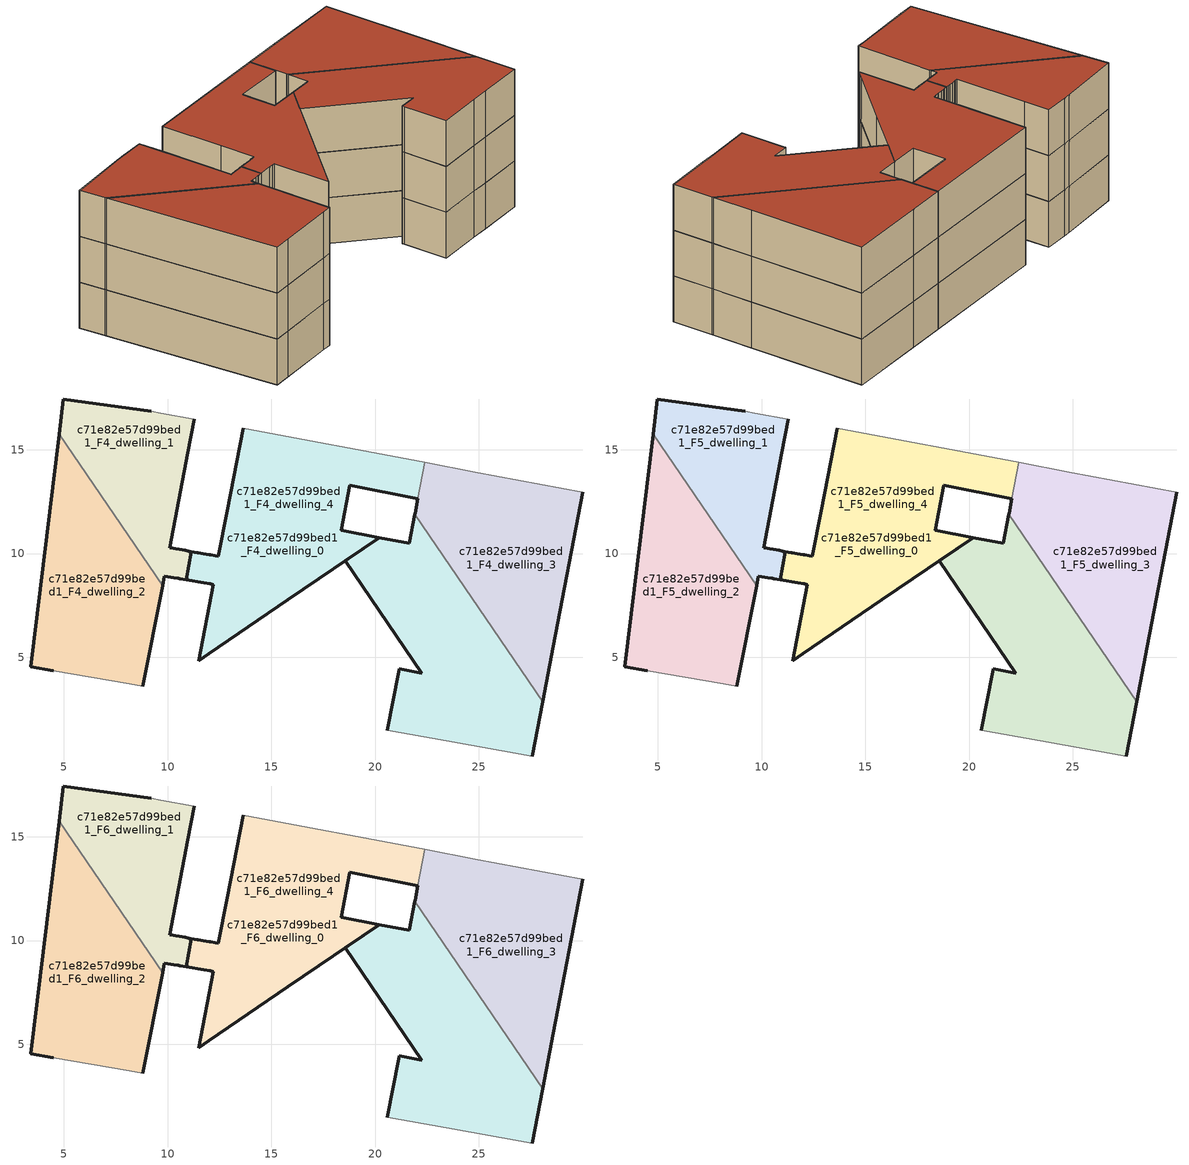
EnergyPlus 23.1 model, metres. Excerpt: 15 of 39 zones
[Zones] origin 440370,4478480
c71e82e57d99bed1_F4_dwelling_0
 floor outside (EU_floor_Construction): 21.91,11.88 28.07,2.86 27.56,0.25 24.62,0.77 23.42,0.99 20.58,1.48 21.13,4.29 21.13,4.3 21.16,4.45 22.26,4.24 18.57,9.65 20.2,10.77 21.65,10.48 z12; 20.2,10.77 18.57,9.65 18.57,9.66 z12
 floor to c71e82e57d99bed1_F3_dwelling_0 (EU_floor_Construction): 22.38,14.39 22.39,14.39 22.06,12.64 22.05,12.64 18.78,13.29 18.36,11.13 20.2,10.77 18.57,9.66 15.6,7.63 11.98,5.17 11.49,4.83 12.2,8.5 12.04,8.53 11.75,8.58 10.89,8.73 11.15,10.09 11.42,10.05 11.47,10.04 11.71,10 12.01,9.95 12.09,9.93 12.31,9.89 12.45,9.87 12.88,12.06 13.65,16.04 z12; 18.57,9.66 18.57,9.65 15.8,7.77 15.6,7.63 z12
 wall outside (EU_wall_Construction): 22.06,12.64 22.05,12.64 18.78,13.29 18.36,11.13 20.2,10.77 15.8,7.77 11.98,5.17 11.49,4.83 12.2,8.5 12.04,8.53 11.75,8.58 10.89,8.73 11.15,10.09 11.42,10.05 11.47,10.04 11.72,10 12.01,9.95 12.09,9.93 12.31,9.89 12.45,9.87 12.88,12.06 13.65,16.04 z12:15
 wall adiabatic (EU_wall_Construction): 13.65,16.04 22.38,14.39 22.39,14.39 z12:15
 wall to c71e82e57d99bed1_F4_dwelling_3 (EU_wall_Construction): 22.39,14.39 22.06,12.64 z12:15
c71e82e57d99bed1_F4_dwelling_1
 floor to c71e82e57d99bed1_F3_dwelling_1 (EU_floor_Construction): 10.89,8.73 11.15,10.09 11.02,10.12 10.85,10.15 10.56,10.2 10.38,10.23 10.26,10.25 10.12,10.28 10.97,14.85 11.28,16.46 9.67,16.76 9.21,16.84 4.97,17.44 4.77,15.75 9.76,8.43 9.85,8.91 10.01,8.88 10.3,8.83 10.51,8.8 10.6,8.78 z12
 wall outside (EU_wall_Construction): 4.77,15.75 4.97,17.44 9.21,16.84 / 11.28,16.46 10.97,14.85 10.12,10.28 10.26,10.25 10.39,10.23 10.56,10.2 10.85,10.15 11.02,10.12 11.15,10.09 10.89,8.73 10.6,8.78 10.52,8.8 10.3,8.83 10.01,8.88 9.85,8.91 9.76,8.43 z12:15
 wall adiabatic (EU_wall_Construction): 9.21,16.84 9.67,16.76 11.28,16.46 z12:15
 wall to c71e82e57d99bed1_F4_dwelling_2 (EU_wall_Construction): 9.76,8.43 4.77,15.75 z12:15
c71e82e57d99bed1_F4_dwelling_2
 floor to c71e82e57d99bed1_F3_dwelling_2 (EU_floor_Construction): 8.81,3.6 9.76,8.43 4.77,15.75 3.41,4.54 4.49,4.36 8.16,3.72 z12
 wall outside (EU_wall_Construction): 4.49,4.36 3.41,4.54 4.77,15.75 / 9.76,8.43 8.81,3.6 z12:15
 wall adiabatic (EU_wall_Construction): 8.81,3.6 8.16,3.72 4.49,4.36 z12:15
c71e82e57d99bed1_F4_dwelling_3
 floor to c71e82e57d99bed1_F3_dwelling_3 (EU_floor_Construction): 28.07,2.86 28.58,5.52 30,12.95 24.83,13.92 22.39,14.39 22.06,12.64 21.92,11.94 21.91,11.88 z12
 wall outside (EU_wall_Construction): 30,12.95 28.58,5.52 28.07,2.86 / 21.91,11.88 21.92,11.94 22.06,12.64 z12:15
 wall adiabatic (EU_wall_Construction): 22.39,14.39 24.83,13.92 30,12.95 z12:15
 wall to c71e82e57d99bed1_F4_dwelling_4 (EU_wall_Construction): 28.07,2.86 21.91,11.88 z12:15
c71e82e57d99bed1_F4_dwelling_4
 floor to c71e82e57d99bed1_F3_dwelling_4 (EU_floor_Construction): 18.57,9.65 18.57,9.66 20.2,10.77 18.36,11.13 18.78,13.29 22.05,12.64 22.06,12.64 22.39,14.39 22.38,14.39 13.65,16.04 12.88,12.06 12.45,9.87 12.31,9.89 12.09,9.93 12.01,9.95 11.71,10 11.47,10.04 11.42,10.05 11.15,10.09 10.89,8.73 11.75,8.58 12.04,8.53 12.2,8.5 11.49,4.83 11.98,5.17 15.8,7.77 z12; 20.2,10.77 18.57,9.66 18.57,9.65 z12; 27.56,0.25 28.07,2.86 21.91,11.88 21.65,10.48 20.2,10.77 18.57,9.65 22.26,4.24 21.16,4.45 21.13,4.3 21.13,4.29 20.58,1.48 23.42,0.99 24.62,0.77 z12
 wall outside (EU_wall_Construction): 28.07,2.86 27.56,0.25 / 20.58,1.48 21.13,4.29 21.13,4.3 21.16,4.45 22.26,4.24 18.57,9.66 20.2,10.77 21.65,10.48 21.91,11.88 z12:15
 wall adiabatic (EU_wall_Construction): 27.56,0.25 24.62,0.77 23.42,0.99 20.58,1.48 z12:15
c71e82e57d99bed1_F5_dwelling_0
 floor outside (EU_floor_Construction): 18.57,9.65 18.57,9.66 20.2,10.77 18.36,11.13 18.78,13.29 22.05,12.64 22.06,12.64 22.39,14.39 22.38,14.39 13.65,16.04 12.88,12.06 12.45,9.87 12.31,9.89 12.09,9.93 12.01,9.95 11.71,10 11.47,10.04 11.42,10.05 11.15,10.09 10.89,8.73 11.75,8.58 12.04,8.53 12.2,8.5 11.49,4.83 11.98,5.17 15.8,7.77 z15; 27.56,0.25 28.07,2.86 21.91,11.88 21.65,10.48 20.2,10.77 18.57,9.65 22.26,4.24 21.16,4.45 21.13,4.3 21.13,4.29 20.58,1.48 23.42,0.99 24.62,0.77 z15; 20.2,10.77 18.57,9.66 18.57,9.65 z15
 wall outside (EU_wall_Construction): 22.06,12.64 22.05,12.64 18.78,13.29 18.36,11.13 20.2,10.77 15.8,7.77 11.98,5.17 11.49,4.83 12.2,8.5 12.04,8.53 11.75,8.58 10.89,8.73 11.15,10.09 11.42,10.05 11.47,10.04 11.72,10 12.01,9.95 12.09,9.93 12.31,9.89 12.45,9.87 12.88,12.06 13.65,16.04 z15:18
 wall adiabatic (EU_wall_Construction): 13.65,16.04 22.38,14.39 22.39,14.39 z15:18
 wall to c71e82e57d99bed1_F5_dwelling_3 (EU_wall_Construction): 22.39,14.39 22.06,12.64 z15:18
c71e82e57d99bed1_F5_dwelling_1
 floor to c71e82e57d99bed1_F4_dwelling_1 (EU_floor_Construction): 10.89,8.73 11.15,10.09 11.02,10.12 10.85,10.15 10.56,10.2 10.38,10.23 10.26,10.25 10.12,10.28 10.97,14.85 11.28,16.46 9.67,16.76 9.21,16.84 4.97,17.44 4.77,15.75 9.76,8.43 9.85,8.91 10.01,8.88 10.3,8.83 10.51,8.8 10.6,8.78 z15
 wall outside (EU_wall_Construction): 4.77,15.75 4.97,17.44 9.21,16.84 / 11.28,16.46 10.97,14.85 10.12,10.28 10.26,10.25 10.39,10.23 10.56,10.2 10.85,10.15 11.02,10.12 11.15,10.09 10.89,8.73 10.6,8.78 10.52,8.8 10.3,8.83 10.01,8.88 9.85,8.91 9.76,8.43 z15:18
 wall adiabatic (EU_wall_Construction): 9.21,16.84 9.67,16.76 11.28,16.46 z15:18
 wall to c71e82e57d99bed1_F5_dwelling_2 (EU_wall_Construction): 9.76,8.43 4.77,15.75 z15:18
c71e82e57d99bed1_F5_dwelling_2
 floor to c71e82e57d99bed1_F4_dwelling_2 (EU_floor_Construction): 8.81,3.6 9.76,8.43 4.77,15.75 3.41,4.54 4.49,4.36 8.16,3.72 z15
 wall outside (EU_wall_Construction): 4.49,4.36 3.41,4.54 4.77,15.75 / 9.76,8.43 8.81,3.6 z15:18
 wall adiabatic (EU_wall_Construction): 8.81,3.6 8.16,3.72 4.49,4.36 z15:18
c71e82e57d99bed1_F5_dwelling_3
 floor to c71e82e57d99bed1_F4_dwelling_3 (EU_floor_Construction): 28.07,2.86 28.58,5.52 30,12.95 24.83,13.92 22.39,14.39 22.06,12.64 21.92,11.94 21.91,11.88 z15
 wall outside (EU_wall_Construction): 30,12.95 28.58,5.52 28.07,2.86 / 21.91,11.88 21.92,11.94 22.06,12.64 z15:18
 wall adiabatic (EU_wall_Construction): 22.39,14.39 24.83,13.92 30,12.95 z15:18
 wall to c71e82e57d99bed1_F5_dwelling_4 (EU_wall_Construction): 28.07,2.86 21.91,11.88 z15:18
c71e82e57d99bed1_F5_dwelling_4
 floor to c71e82e57d99bed1_F4_dwelling_4 (EU_floor_Construction): 18.57,9.65 18.57,9.66 20.2,10.77 18.36,11.13 18.78,13.29 22.05,12.64 22.06,12.64 22.39,14.39 22.38,14.39 13.65,16.04 12.88,12.06 12.45,9.87 12.31,9.89 12.09,9.93 12.01,9.95 11.71,10 11.47,10.04 11.42,10.05 11.15,10.09 10.89,8.73 11.75,8.58 12.04,8.53 12.2,8.5 11.49,4.83 11.98,5.17 15.8,7.77 z15; 20.2,10.77 18.57,9.66 18.57,9.65 z15; 27.56,0.25 28.07,2.86 21.91,11.88 21.65,10.48 20.2,10.77 18.57,9.65 22.26,4.24 21.16,4.45 21.13,4.3 21.13,4.29 20.58,1.48 23.42,0.99 24.62,0.77 z15
 wall outside (EU_wall_Construction): 28.07,2.86 27.56,0.25 / 20.58,1.48 21.13,4.29 21.13,4.3 21.16,4.45 22.26,4.24 18.57,9.66 20.2,10.77 21.65,10.48 21.91,11.88 z15:18
 wall adiabatic (EU_wall_Construction): 27.56,0.25 24.62,0.77 23.42,0.99 20.58,1.48 z15:18
c71e82e57d99bed1_F6_dwelling_0
 floor outside (EU_floor_Construction): 18.57,9.65 18.57,9.66 20.2,10.77 18.36,11.13 18.78,13.29 22.05,12.64 22.06,12.64 22.39,14.39 22.38,14.39 13.65,16.04 12.88,12.06 12.45,9.87 12.31,9.89 12.09,9.93 12.01,9.95 11.71,10 11.47,10.04 11.42,10.05 11.15,10.09 10.89,8.73 11.75,8.58 12.04,8.53 12.2,8.5 11.49,4.83 11.98,5.17 15.8,7.77 z18; 27.56,0.25 28.07,2.86 21.91,11.88 21.65,10.48 20.2,10.77 18.57,9.65 22.26,4.24 21.16,4.45 21.13,4.3 21.13,4.29 20.58,1.48 23.42,0.99 24.62,0.77 z18; 20.2,10.77 18.57,9.66 18.57,9.65 z18
 wall outside (EU_wall_Construction): 22.06,12.64 22.05,12.64 18.78,13.29 18.36,11.13 20.2,10.77 15.8,7.77 11.98,5.17 11.49,4.83 12.2,8.5 12.04,8.53 11.75,8.58 10.89,8.73 11.15,10.09 11.42,10.05 11.47,10.04 11.72,10 12.01,9.95 12.09,9.93 12.31,9.89 12.45,9.87 12.88,12.06 13.65,16.04 z18:21
 wall adiabatic (EU_wall_Construction): 13.65,16.04 22.38,14.39 22.39,14.39 z18:21
 wall to c71e82e57d99bed1_F6_dwelling_3 (EU_wall_Construction): 22.39,14.39 22.06,12.64 z18:21
 roof outside (EU_roof_Construction): 20.2,10.77 18.57,9.65 18.57,9.66 z21; 22.38,14.39 22.39,14.39 22.06,12.64 22.05,12.64 18.78,13.29 18.36,11.13 20.2,10.77 18.57,9.66 18.57,9.65 15.8,7.77 11.98,5.17 11.49,4.83 12.2,8.5 12.04,8.53 11.75,8.58 10.89,8.73 11.15,10.09 11.42,10.05 11.47,10.04 11.71,10 12.01,9.95 12.09,9.93 12.31,9.89 12.45,9.87 12.88,12.06 13.65,16.04 z21; 21.91,11.88 28.07,2.86 27.56,0.25 24.62,0.77 23.42,0.99 20.58,1.48 21.13,4.29 21.13,4.3 21.16,4.45 22.26,4.24 18.57,9.65 20.2,10.77 21.65,10.48 z21
c71e82e57d99bed1_F6_dwelling_1
 floor to c71e82e57d99bed1_F5_dwelling_1 (EU_floor_Construction): 10.89,8.73 11.15,10.09 11.02,10.12 10.85,10.15 10.56,10.2 10.38,10.23 10.26,10.25 10.12,10.28 10.97,14.85 11.28,16.46 9.67,16.76 9.21,16.84 4.97,17.44 4.77,15.75 9.76,8.43 9.85,8.91 10.01,8.88 10.3,8.83 10.51,8.8 10.6,8.78 z18
 wall outside (EU_wall_Construction): 4.77,15.75 4.97,17.44 9.21,16.84 / 11.28,16.46 10.97,14.85 10.12,10.28 10.26,10.25 10.39,10.23 10.56,10.2 10.85,10.15 11.02,10.12 11.15,10.09 10.89,8.73 10.6,8.78 10.52,8.8 10.3,8.83 10.01,8.88 9.85,8.91 9.76,8.43 z18:21
 wall adiabatic (EU_wall_Construction): 9.21,16.84 9.67,16.76 11.28,16.46 z18:21
 wall to c71e82e57d99bed1_F6_dwelling_2 (EU_wall_Construction): 9.76,8.43 4.77,15.75 z18:21
 roof outside (EU_roof_Construction): 11.28,16.46 10.97,14.85 10.12,10.28 10.26,10.25 10.39,10.23 10.56,10.2 10.85,10.15 11.02,10.12 11.15,10.09 10.89,8.73 10.6,8.78 10.52,8.8 10.3,8.83 10.01,8.88 9.85,8.91 9.76,8.43 4.77,15.75 4.97,17.44 9.21,16.84 9.67,16.76 z21
c71e82e57d99bed1_F6_dwelling_2
 floor to c71e82e57d99bed1_F5_dwelling_2 (EU_floor_Construction): 8.81,3.6 9.76,8.43 4.77,15.75 3.41,4.54 4.49,4.36 8.16,3.72 z18
 wall outside (EU_wall_Construction): 4.49,4.36 3.41,4.54 4.77,15.75 / 9.76,8.43 8.81,3.6 z18:21
 wall adiabatic (EU_wall_Construction): 8.81,3.6 8.16,3.72 4.49,4.36 z18:21
 roof outside (EU_roof_Construction): 4.77,15.75 9.76,8.43 8.81,3.6 8.16,3.72 4.49,4.36 3.41,4.54 z21
c71e82e57d99bed1_F6_dwelling_3
 floor to c71e82e57d99bed1_F5_dwelling_3 (EU_floor_Construction): 28.07,2.86 28.58,5.52 30,12.95 24.83,13.92 22.39,14.39 22.06,12.64 21.92,11.94 21.91,11.88 z18
 wall outside (EU_wall_Construction): 30,12.95 28.58,5.52 28.07,2.86 / 21.91,11.88 21.92,11.94 22.06,12.64 z18:21
 wall adiabatic (EU_wall_Construction): 22.39,14.39 24.83,13.92 30,12.95 z18:21
 wall to c71e82e57d99bed1_F6_dwelling_4 (EU_wall_Construction): 28.07,2.86 21.91,11.88 z18:21
 roof outside (EU_roof_Construction): 30,12.95 28.58,5.52 28.07,2.86 21.91,11.88 21.92,11.94 22.06,12.64 22.39,14.39 24.83,13.92 z21
c71e82e57d99bed1_F6_dwelling_4
 floor to c71e82e57d99bed1_F5_dwelling_4 (EU_floor_Construction): 18.57,9.65 18.57,9.66 20.2,10.77 18.36,11.13 18.78,13.29 22.05,12.64 22.06,12.64 22.39,14.39 22.38,14.39 13.65,16.04 12.88,12.06 12.45,9.87 12.31,9.89 12.09,9.93 12.01,9.95 11.71,10 11.47,10.04 11.42,10.05 11.15,10.09 10.89,8.73 11.75,8.58 12.04,8.53 12.2,8.5 11.49,4.83 11.98,5.17 15.8,7.77 z18; 20.2,10.77 18.57,9.66 18.57,9.65 z18; 27.56,0.25 28.07,2.86 21.91,11.88 21.65,10.48 20.2,10.77 18.57,9.65 22.26,4.24 21.16,4.45 21.13,4.3 21.13,4.29 20.58,1.48 23.42,0.99 24.62,0.77 z18
 wall outside (EU_wall_Construction): 28.07,2.86 27.56,0.25 / 20.58,1.48 21.13,4.29 21.13,4.3 21.16,4.45 22.26,4.24 18.57,9.66 20.2,10.77 21.65,10.48 21.91,11.88 z18:21
 wall adiabatic (EU_wall_Construction): 27.56,0.25 24.62,0.77 23.42,0.99 20.58,1.48 z18:21
 roof outside (EU_roof_Construction): 20.2,10.77 18.57,9.65 18.57,9.66 z21; 22.38,14.39 22.39,14.39 22.06,12.64 22.05,12.64 18.78,13.29 18.36,11.13 20.2,10.77 18.57,9.66 18.57,9.65 15.8,7.77 11.98,5.17 11.49,4.83 12.2,8.5 12.04,8.53 11.75,8.58 10.89,8.73 11.15,10.09 11.42,10.05 11.47,10.04 11.71,10 12.01,9.95 12.09,9.93 12.31,9.89 12.45,9.87 12.88,12.06 13.65,16.04 z21; 21.91,11.88 28.07,2.86 27.56,0.25 24.62,0.77 23.42,0.99 20.58,1.48 21.13,4.29 21.13,4.3 21.16,4.45 22.26,4.24 18.57,9.65 20.2,10.77 21.65,10.48 z21
[Building]
EU S2 Campaign: North Axis=0; Terrain=City; Solar Distribution=FullExterior
[Site:Location]
Madrid: Latitude=40.5; Longitude=-3.5; Time Zone=1; Elevation=609
[SizingPeriod:WeatherFileDays]
AnnualSizingPeriod: Begin Month=1; Begin Day of Month=1; End Month=12; End Day of Month=31; Day of Week for Start Day=Monday; Use Weather File Daylight Saving Period=No; Use Weather File Rain and Snow Indicators=No
[MATERIAL]
EU_InternalMass_Material: Roughness=MediumRough; Thickness=0.1; Conductivity=1; Density=1800; Specific Heat=900; Thermal Absorptance=0.9; Solar Absorptance=0.7; Visible Absorptance=0.7
[MATERIAL:NOMASS] Roughness=MediumRough; Thermal Absorptance=0.9; Solar Absorptance=0.7; Visible Absorptance=0.7
Name | Thermal Resistance
EU_wall_NoMass | 0.419739
EU_roof_NoMass | 0.352165
EU_floor_NoMass | 0.608284
[CONSTRUCTION]
EU_wall_Construction: EU_wall_NoMass
EU_roof_Construction: EU_roof_NoMass
EU_floor_Construction: EU_floor_NoMass
EU_InternalMass_Construction: EU_InternalMass_Material
[ZONE] Type=1; Multiplier=1; Ceiling Height=autocalculate; Floor Area=autocalculate; Part of Total Floor Area=Yes
Name | Volume
c71e82e57d99bed1_F4_dwelling_0; c71e82e57d99bed1_F5_dwelling_0; c71e82e57d99bed1_F6_dwelling_0; c71e82e57d99bed1_F4_dwelling_4; c71e82e57d99bed1_F5_dwelling_4; c71e82e57d99bed1_F6_dwelling_4 | 335.56
c71e82e57d99bed1_F4_dwelling_1; c71e82e57d99bed1_F5_dwelling_1; c71e82e57d99bed1_F6_dwelling_1 | 98.0947
c71e82e57d99bed1_F4_dwelling_2; c71e82e57d99bed1_F5_dwelling_2; c71e82e57d99bed1_F6_dwelling_2 | 139.11
c71e82e57d99bed1_F4_dwelling_3; c71e82e57d99bed1_F5_dwelling_3; c71e82e57d99bed1_F6_dwelling_3 | 148.924
[INTERNALMASS] Construction=EU_InternalMass_Construction
Name | Zone or ZoneList | Surface Area
c71e82e57d99bed1_F4_dwelling_0_EU_InternalMass | c71e82e57d99bed1_F4_dwelling_0 | 42.1407
c71e82e57d99bed1_F4_dwelling_1_EU_InternalMass | c71e82e57d99bed1_F4_dwelling_1 | 29.9934
c71e82e57d99bed1_F4_dwelling_2_EU_InternalMass | c71e82e57d99bed1_F4_dwelling_2 | 49.4495
c71e82e57d99bed1_F4_dwelling_3_EU_InternalMass | c71e82e57d99bed1_F4_dwelling_3 | 72.9085
c71e82e57d99bed1_F4_dwelling_4_EU_InternalMass | c71e82e57d99bed1_F4_dwelling_4 | 84.766
c71e82e57d99bed1_F5_dwelling_0_EU_InternalMass | c71e82e57d99bed1_F5_dwelling_0 | 42.1407
c71e82e57d99bed1_F5_dwelling_1_EU_InternalMass | c71e82e57d99bed1_F5_dwelling_1 | 29.9934
c71e82e57d99bed1_F5_dwelling_2_EU_InternalMass | c71e82e57d99bed1_F5_dwelling_2 | 49.4495
c71e82e57d99bed1_F5_dwelling_3_EU_InternalMass | c71e82e57d99bed1_F5_dwelling_3 | 72.9085
c71e82e57d99bed1_F5_dwelling_4_EU_InternalMass | c71e82e57d99bed1_F5_dwelling_4 | 84.766
c71e82e57d99bed1_F6_dwelling_0_EU_InternalMass | c71e82e57d99bed1_F6_dwelling_0 | 42.1407
c71e82e57d99bed1_F6_dwelling_1_EU_InternalMass | c71e82e57d99bed1_F6_dwelling_1 | 29.9934
c71e82e57d99bed1_F6_dwelling_2_EU_InternalMass | c71e82e57d99bed1_F6_dwelling_2 | 49.4495
c71e82e57d99bed1_F6_dwelling_3_EU_InternalMass | c71e82e57d99bed1_F6_dwelling_3 | 72.9085
c71e82e57d99bed1_F6_dwelling_4_EU_InternalMass | c71e82e57d99bed1_F6_dwelling_4 | 84.766
[OTHEREQUIPMENT] Fuel Type=Electricity; Design Level Calculation Method=Watts/Area; Power per Zone Floor Area=1; Fraction Latent=0; Fraction Radiant=0; Fraction Lost=0; Carbon Dioxide Generation Rate=0; EndUse Subcategory=EU_Step8_InternalGains
Name | Zone or ZoneList or Space or SpaceList | Schedule
EU_Step8_InternalGain_c71e82e57d99bed1_F4_dwelling_0_f000 | c71e82e57d99bed1_F4_dwelling_0 | EU_Step8_GainSchedule_c71e82e57d99bed1_F4_dwelling_0_f000
EU_Step8_InternalGain_c71e82e57d99bed1_F4_dwelling_1_f000 | c71e82e57d99bed1_F4_dwelling_1 | EU_Step8_GainSchedule_c71e82e57d99bed1_F4_dwelling_1_f000
EU_Step8_InternalGain_c71e82e57d99bed1_F4_dwelling_2_f000 | c71e82e57d99bed1_F4_dwelling_2 | EU_Step8_GainSchedule_c71e82e57d99bed1_F4_dwelling_2_f000
EU_Step8_InternalGain_c71e82e57d99bed1_F4_dwelling_3_f000 | c71e82e57d99bed1_F4_dwelling_3 | EU_Step8_GainSchedule_c71e82e57d99bed1_F4_dwelling_3_f000
EU_Step8_InternalGain_c71e82e57d99bed1_F4_dwelling_4_f000 | c71e82e57d99bed1_F4_dwelling_4 | EU_Step8_GainSchedule_c71e82e57d99bed1_F4_dwelling_4_f000
EU_Step8_InternalGain_c71e82e57d99bed1_F5_dwelling_0_f000 | c71e82e57d99bed1_F5_dwelling_0 | EU_Step8_GainSchedule_c71e82e57d99bed1_F5_dwelling_0_f000
EU_Step8_InternalGain_c71e82e57d99bed1_F5_dwelling_1_f000 | c71e82e57d99bed1_F5_dwelling_1 | EU_Step8_GainSchedule_c71e82e57d99bed1_F5_dwelling_1_f000
EU_Step8_InternalGain_c71e82e57d99bed1_F5_dwelling_2_f000 | c71e82e57d99bed1_F5_dwelling_2 | EU_Step8_GainSchedule_c71e82e57d99bed1_F5_dwelling_2_f000
EU_Step8_InternalGain_c71e82e57d99bed1_F5_dwelling_3_f000 | c71e82e57d99bed1_F5_dwelling_3 | EU_Step8_GainSchedule_c71e82e57d99bed1_F5_dwelling_3_f000
EU_Step8_InternalGain_c71e82e57d99bed1_F5_dwelling_4_f000 | c71e82e57d99bed1_F5_dwelling_4 | EU_Step8_GainSchedule_c71e82e57d99bed1_F5_dwelling_4_f000
EU_Step8_InternalGain_c71e82e57d99bed1_F6_dwelling_0_f000 | c71e82e57d99bed1_F6_dwelling_0 | EU_Step8_GainSchedule_c71e82e57d99bed1_F6_dwelling_0_f000
EU_Step8_InternalGain_c71e82e57d99bed1_F6_dwelling_1_f000 | c71e82e57d99bed1_F6_dwelling_1 | EU_Step8_GainSchedule_c71e82e57d99bed1_F6_dwelling_1_f000
EU_Step8_InternalGain_c71e82e57d99bed1_F6_dwelling_2_f000 | c71e82e57d99bed1_F6_dwelling_2 | EU_Step8_GainSchedule_c71e82e57d99bed1_F6_dwelling_2_f000
EU_Step8_InternalGain_c71e82e57d99bed1_F6_dwelling_3_f000 | c71e82e57d99bed1_F6_dwelling_3 | EU_Step8_GainSchedule_c71e82e57d99bed1_F6_dwelling_3_f000
EU_Step8_InternalGain_c71e82e57d99bed1_F6_dwelling_4_f000 | c71e82e57d99bed1_F6_dwelling_4 | EU_Step8_GainSchedule_c71e82e57d99bed1_F6_dwelling_4_f000
[ZONEVENTILATION:DESIGNFLOWRATE] Schedule=EU_AlwaysOn; Design Flow Rate Calculation Method=AirChanges/Hour; Air Changes per Hour=0.703302; Ventilation Type=Natural; Fan Pressure Rise=0; Fan Total Efficiency=1; Constant Term Coefficient=1; Temperature Term Coefficient=0; Velocity Term Coefficient=0; Velocity Squared Term Coefficient=0; Minimum Indoor Temperature=-100; Maximum Indoor Temperature=100; Delta Temperature=-100; Minimum Outdoor Temperature=-100; Maximum Outdoor Temperature=100; Maximum Wind Speed=40
Name | Zone or ZoneList or Space or SpaceList
EU_ConstantAir_c71e82e57d99bed1_F4_dwelling_0 | c71e82e57d99bed1_F4_dwelling_0
EU_ConstantAir_c71e82e57d99bed1_F4_dwelling_1 | c71e82e57d99bed1_F4_dwelling_1
EU_ConstantAir_c71e82e57d99bed1_F4_dwelling_2 | c71e82e57d99bed1_F4_dwelling_2
EU_ConstantAir_c71e82e57d99bed1_F4_dwelling_3 | c71e82e57d99bed1_F4_dwelling_3
EU_ConstantAir_c71e82e57d99bed1_F4_dwelling_4 | c71e82e57d99bed1_F4_dwelling_4
EU_ConstantAir_c71e82e57d99bed1_F5_dwelling_0 | c71e82e57d99bed1_F5_dwelling_0
EU_ConstantAir_c71e82e57d99bed1_F5_dwelling_1 | c71e82e57d99bed1_F5_dwelling_1
EU_ConstantAir_c71e82e57d99bed1_F5_dwelling_2 | c71e82e57d99bed1_F5_dwelling_2
EU_ConstantAir_c71e82e57d99bed1_F5_dwelling_3 | c71e82e57d99bed1_F5_dwelling_3
EU_ConstantAir_c71e82e57d99bed1_F5_dwelling_4 | c71e82e57d99bed1_F5_dwelling_4
EU_ConstantAir_c71e82e57d99bed1_F6_dwelling_0 | c71e82e57d99bed1_F6_dwelling_0
EU_ConstantAir_c71e82e57d99bed1_F6_dwelling_1 | c71e82e57d99bed1_F6_dwelling_1
EU_ConstantAir_c71e82e57d99bed1_F6_dwelling_2 | c71e82e57d99bed1_F6_dwelling_2
EU_ConstantAir_c71e82e57d99bed1_F6_dwelling_3 | c71e82e57d99bed1_F6_dwelling_3
EU_ConstantAir_c71e82e57d99bed1_F6_dwelling_4 | c71e82e57d99bed1_F6_dwelling_4
[HVACTEMPLATE:THERMOSTAT] Constant Heating Setpoint=20; Constant Cooling Setpoint=50
EU_HeatOnly_c71e82e57d99bed1_F0_dwelling_0; EU_HeatOnly_c71e82e57d99bed1_F0_dwelling_1; EU_HeatOnly_c71e82e57d99bed1_F0_dwelling_2; EU_HeatOnly_c71e82e57d99bed1_F0_dwelling_3; EU_HeatOnly_c71e82e57d99bed1_F0_dwelling_4; EU_HeatOnly_c71e82e57d99bed1_F0_dwelling_5; EU_HeatOnly_c71e82e57d99bed1_F1_dwelling_0; EU_HeatOnly_c71e82e57d99bed1_F1_dwelling_1; EU_HeatOnly_c71e82e57d99bed1_F1_dwelling_2; EU_HeatOnly_c71e82e57d99bed1_F1_dwelling_3; EU_HeatOnly_c71e82e57d99bed1_F1_dwelling_4; EU_HeatOnly_c71e82e57d99bed1_F1_dwelling_5; EU_HeatOnly_c71e82e57d99bed1_F2_dwelling_0; EU_HeatOnly_c71e82e57d99bed1_F2_dwelling_1; EU_HeatOnly_c71e82e57d99bed1_F2_dwelling_2; EU_HeatOnly_c71e82e57d99bed1_F2_dwelling_3; EU_HeatOnly_c71e82e57d99bed1_F2_dwelling_4; EU_HeatOnly_c71e82e57d99bed1_F2_dwelling_5; EU_HeatOnly_c71e82e57d99bed1_F3_dwelling_0; EU_HeatOnly_c71e82e57d99bed1_F3_dwelling_1; EU_HeatOnly_c71e82e57d99bed1_F3_dwelling_2; EU_HeatOnly_c71e82e57d99bed1_F3_dwelling_3; EU_HeatOnly_c71e82e57d99bed1_F3_dwelling_4; EU_HeatOnly_c71e82e57d99bed1_F3_dwelling_5; EU_HeatOnly_c71e82e57d99bed1_F4_dwelling_0; EU_HeatOnly_c71e82e57d99bed1_F4_dwelling_1; EU_HeatOnly_c71e82e57d99bed1_F4_dwelling_2; EU_HeatOnly_c71e82e57d99bed1_F4_dwelling_3; EU_HeatOnly_c71e82e57d99bed1_F4_dwelling_4; EU_HeatOnly_c71e82e57d99bed1_F5_dwelling_0; EU_HeatOnly_c71e82e57d99bed1_F5_dwelling_1; EU_HeatOnly_c71e82e57d99bed1_F5_dwelling_2; EU_HeatOnly_c71e82e57d99bed1_F5_dwelling_3; EU_HeatOnly_c71e82e57d99bed1_F5_dwelling_4; EU_HeatOnly_c71e82e57d99bed1_F6_dwelling_0; EU_HeatOnly_c71e82e57d99bed1_F6_dwelling_1; EU_HeatOnly_c71e82e57d99bed1_F6_dwelling_2; EU_HeatOnly_c71e82e57d99bed1_F6_dwelling_3; EU_HeatOnly_c71e82e57d99bed1_F6_dwelling_4
[HVACTEMPLATE:ZONE:IDEALLOADSAIRSYSTEM] System Availability Schedule=EU_AlwaysOn; Maximum Heating Supply Air Temperature=50; Minimum Cooling Supply Air Temperature=13; Maximum Heating Supply Air Humidity Ratio=0.0156; Minimum Cooling Supply Air Humidity Ratio=0.0077; Heating Limit=NoLimit; Cooling Limit=NoLimit; Heating Availability Schedule=EU_AlwaysOn; Cooling Availability Schedule=EU_CoolingOff; Dehumidification Control Type=ConstantSensibleHeatRatio; Cooling Sensible Heat Ratio=0.7; Dehumidification Setpoint=60; Humidification Control Type=None; Humidification Setpoint=30; Outdoor Air Method=None; Outdoor Air Flow Rate per Person=0.00944; Outdoor Air Flow Rate per Zone Floor Area=0; Outdoor Air Flow Rate per Zone=0; Demand Controlled Ventilation Type=None; Outdoor Air Economizer Type=NoEconomizer; Heat Recovery Type=None; Sensible Heat Recovery Effectiveness=0.7; Latent Heat Recovery Effectiveness=0.65
Name | Template Thermostat
c71e82e57d99bed1_F4_dwelling_0 | EU_HeatOnly_c71e82e57d99bed1_F4_dwelling_0
c71e82e57d99bed1_F4_dwelling_1 | EU_HeatOnly_c71e82e57d99bed1_F4_dwelling_1
c71e82e57d99bed1_F4_dwelling_2 | EU_HeatOnly_c71e82e57d99bed1_F4_dwelling_2
c71e82e57d99bed1_F4_dwelling_3 | EU_HeatOnly_c71e82e57d99bed1_F4_dwelling_3
c71e82e57d99bed1_F4_dwelling_4 | EU_HeatOnly_c71e82e57d99bed1_F4_dwelling_4
c71e82e57d99bed1_F5_dwelling_0 | EU_HeatOnly_c71e82e57d99bed1_F5_dwelling_0
c71e82e57d99bed1_F5_dwelling_1 | EU_HeatOnly_c71e82e57d99bed1_F5_dwelling_1
c71e82e57d99bed1_F5_dwelling_2 | EU_HeatOnly_c71e82e57d99bed1_F5_dwelling_2
c71e82e57d99bed1_F5_dwelling_3 | EU_HeatOnly_c71e82e57d99bed1_F5_dwelling_3
c71e82e57d99bed1_F5_dwelling_4 | EU_HeatOnly_c71e82e57d99bed1_F5_dwelling_4
c71e82e57d99bed1_F6_dwelling_0 | EU_HeatOnly_c71e82e57d99bed1_F6_dwelling_0
c71e82e57d99bed1_F6_dwelling_1 | EU_HeatOnly_c71e82e57d99bed1_F6_dwelling_1
c71e82e57d99bed1_F6_dwelling_2 | EU_HeatOnly_c71e82e57d99bed1_F6_dwelling_2
c71e82e57d99bed1_F6_dwelling_3 | EU_HeatOnly_c71e82e57d99bed1_F6_dwelling_3
c71e82e57d99bed1_F6_dwelling_4 | EU_HeatOnly_c71e82e57d99bed1_F6_dwelling_4
[SIZING:ZONE] Zone Cooling Design Supply Air Temperature Input Method=SupplyAirTemperature; Zone Cooling Design Supply Air Temperature=13; Zone Heating Design Supply Air Temperature Input Method=SupplyAirTemperature; Zone Heating Design Supply Air Temperature=50; Zone Cooling Design Supply Air Humidity Ratio=0.008; Zone Heating Design Supply Air Humidity Ratio=0.008; Cooling Design Air Flow Method=DesignDay; Cooling Design Air Flow Rate=0; Cooling Minimum Air Flow per Zone Floor Area=0.000762; Cooling Minimum Air Flow=0; Cooling Minimum Air Flow Fraction=0.2; Heating Design Air Flow Method=DesignDay; Heating Design Air Flow Rate=0; Heating Maximum Air Flow per Zone Floor Area=0.002032; Heating Maximum Air Flow=0.141576; Heating Maximum Air Flow Fraction=0.3; Account for Dedicated Outdoor Air System=No; Dedicated Outdoor Air System Control Strategy=NeutralSupplyAir; Dedicated Outdoor Air Low Setpoint Temperature for Design=autosize; Dedicated Outdoor Air High Setpoint Temperature for Design=autosize; Zone Load Sizing Method=Sensible Load Only No Latent Load; Zone Latent Cooling Design Supply Air Humidity Ratio Input Method=HumidityRatioDifference; Zone Cooling Design Supply Air Humidity Ratio Difference=0.005; Zone Latent Heating Design Supply Air Humidity Ratio Input Method=HumidityRatioDifference; Zone Humidification Design Supply Air Humidity Ratio Difference=0.005
c71e82e57d99bed1_F4_dwelling_0; c71e82e57d99bed1_F4_dwelling_1; c71e82e57d99bed1_F4_dwelling_2; c71e82e57d99bed1_F4_dwelling_3; c71e82e57d99bed1_F4_dwelling_4; c71e82e57d99bed1_F5_dwelling_0; c71e82e57d99bed1_F5_dwelling_1; c71e82e57d99bed1_F5_dwelling_2; c71e82e57d99bed1_F5_dwelling_3; c71e82e57d99bed1_F5_dwelling_4; c71e82e57d99bed1_F6_dwelling_0; c71e82e57d99bed1_F6_dwelling_1; c71e82e57d99bed1_F6_dwelling_2; c71e82e57d99bed1_F6_dwelling_3; c71e82e57d99bed1_F6_dwelling_4
[SCHEDULE:CONSTANT]
Name | Hourly Value
EU_AlwaysOn | 1
EU_CoolingOff | 0
[SCHEDULE:FILE] Column Number=1; Rows to Skip at Top=0; Number of Hours of Data=8760; Column Separator=Comma; Interpolate to Timestep=No; Minutes per Item=60; Adjust Schedule for Daylight Savings=Yes
Name | File
EU_Step8_GainSchedule_c71e82e57d99bed1_F4_dwelling_0_f000 | ../../schedules/c71e82e57d99bed1/c71e82e57d99bed1_F4_dwelling_0_f000_gain.csv
EU_Step8_GainSchedule_c71e82e57d99bed1_F4_dwelling_1_f000 | ../../schedules/c71e82e57d99bed1/c71e82e57d99bed1_F4_dwelling_1_f000_gain.csv
EU_Step8_GainSchedule_c71e82e57d99bed1_F4_dwelling_2_f000 | ../../schedules/c71e82e57d99bed1/c71e82e57d99bed1_F4_dwelling_2_f000_gain.csv
EU_Step8_GainSchedule_c71e82e57d99bed1_F4_dwelling_3_f000 | ../../schedules/c71e82e57d99bed1/c71e82e57d99bed1_F4_dwelling_3_f000_gain.csv
EU_Step8_GainSchedule_c71e82e57d99bed1_F4_dwelling_4_f000 | ../../schedules/c71e82e57d99bed1/c71e82e57d99bed1_F4_dwelling_4_f000_gain.csv
EU_Step8_GainSchedule_c71e82e57d99bed1_F5_dwelling_0_f000 | ../../schedules/c71e82e57d99bed1/c71e82e57d99bed1_F5_dwelling_0_f000_gain.csv
EU_Step8_GainSchedule_c71e82e57d99bed1_F5_dwelling_1_f000 | ../../schedules/c71e82e57d99bed1/c71e82e57d99bed1_F5_dwelling_1_f000_gain.csv
EU_Step8_GainSchedule_c71e82e57d99bed1_F5_dwelling_2_f000 | ../../schedules/c71e82e57d99bed1/c71e82e57d99bed1_F5_dwelling_2_f000_gain.csv
EU_Step8_GainSchedule_c71e82e57d99bed1_F5_dwelling_3_f000 | ../../schedules/c71e82e57d99bed1/c71e82e57d99bed1_F5_dwelling_3_f000_gain.csv
EU_Step8_GainSchedule_c71e82e57d99bed1_F5_dwelling_4_f000 | ../../schedules/c71e82e57d99bed1/c71e82e57d99bed1_F5_dwelling_4_f000_gain.csv
EU_Step8_GainSchedule_c71e82e57d99bed1_F6_dwelling_0_f000 | ../../schedules/c71e82e57d99bed1/c71e82e57d99bed1_F6_dwelling_0_f000_gain.csv
EU_Step8_GainSchedule_c71e82e57d99bed1_F6_dwelling_1_f000 | ../../schedules/c71e82e57d99bed1/c71e82e57d99bed1_F6_dwelling_1_f000_gain.csv
EU_Step8_GainSchedule_c71e82e57d99bed1_F6_dwelling_2_f000 | ../../schedules/c71e82e57d99bed1/c71e82e57d99bed1_F6_dwelling_2_f000_gain.csv
EU_Step8_GainSchedule_c71e82e57d99bed1_F6_dwelling_3_f000 | ../../schedules/c71e82e57d99bed1/c71e82e57d99bed1_F6_dwelling_3_f000_gain.csv
EU_Step8_GainSchedule_c71e82e57d99bed1_F6_dwelling_4_f000 | ../../schedules/c71e82e57d99bed1/c71e82e57d99bed1_F6_dwelling_4_f000_gain.csv
